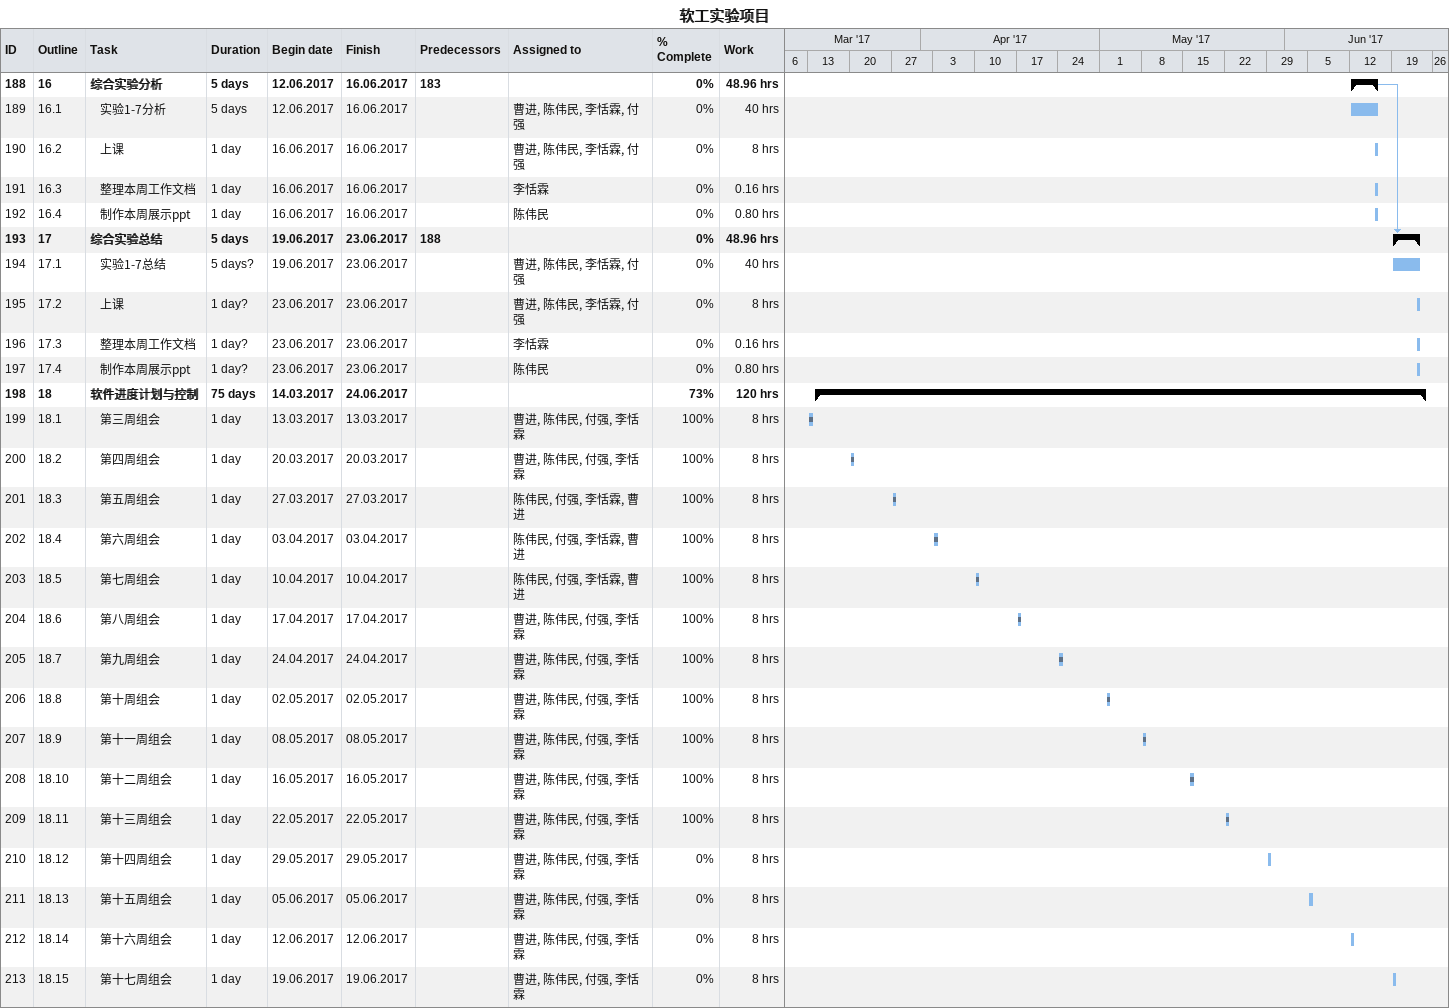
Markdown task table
软工实验项目

| ID | WBS | Task | Duration | Start | Finish | Predecessors | Resources | % complete | Work (h) |
|---|---|---|---|---|---|---|---|---|---|
| 188 | 16 | **综合实验分析** | 5d | 2017-06-12 | 2017-06-16 | 183 |  | 0 | 48.96 |
| 189 | 16.1 | 实验1-7分析 | 5d | 2017-06-12 | 2017-06-16 |  | 曹进, 陈伟民, 李恬霖, 付强 | 0 | 40 |
| 190 | 16.2 | 上课 | 1d | 2017-06-16 | 2017-06-16 |  | 曹进, 陈伟民, 李恬霖, 付强 | 0 | 8 |
| 191 | 16.3 | 整理本周工作文档 | 1d | 2017-06-16 | 2017-06-16 |  | 李恬霖 | 0 | 0.16 |
| 192 | 16.4 | 制作本周展示ppt | 1d | 2017-06-16 | 2017-06-16 |  | 陈伟民 | 0 | 0.80 |
| 193 | 17 | **综合实验总结** | 5d | 2017-06-19 | 2017-06-23 | 188 |  | 0 | 48.96 |
| 194 | 17.1 | 实验1-7总结 | 5d? | 2017-06-19 | 2017-06-23 |  | 曹进, 陈伟民, 李恬霖, 付强 | 0 | 40 |
| 195 | 17.2 | 上课 | 1d? | 2017-06-23 | 2017-06-23 |  | 曹进, 陈伟民, 李恬霖, 付强 | 0 | 8 |
| 196 | 17.3 | 整理本周工作文档 | 1d? | 2017-06-23 | 2017-06-23 |  | 李恬霖 | 0 | 0.16 |
| 197 | 17.4 | 制作本周展示ppt | 1d? | 2017-06-23 | 2017-06-23 |  | 陈伟民 | 0 | 0.80 |
| 198 | 18 | **软件进度计划与控制** | 75d | 2017-03-14 | 2017-06-24 |  |  | 73 | 120 |
| 199 | 18.1 | 第三周组会 | 1d | 2017-03-13 | 2017-03-13 |  | 曹进, 陈伟民, 付强, 李恬霖 | 100 | 8 |
| 200 | 18.2 | 第四周组会 | 1d | 2017-03-20 | 2017-03-20 |  | 曹进, 陈伟民, 付强, 李恬霖 | 100 | 8 |
| 201 | 18.3 | 第五周组会 | 1d | 2017-03-27 | 2017-03-27 |  | 陈伟民, 付强, 李恬霖, 曹进 | 100 | 8 |
| 202 | 18.4 | 第六周组会 | 1d | 2017-04-03 | 2017-04-03 |  | 陈伟民, 付强, 李恬霖, 曹进 | 100 | 8 |
| 203 | 18.5 | 第七周组会 | 1d | 2017-04-10 | 2017-04-10 |  | 陈伟民, 付强, 李恬霖, 曹进 | 100 | 8 |
| 204 | 18.6 | 第八周组会 | 1d | 2017-04-17 | 2017-04-17 |  | 曹进, 陈伟民, 付强, 李恬霖 | 100 | 8 |
| 205 | 18.7 | 第九周组会 | 1d | 2017-04-24 | 2017-04-24 |  | 曹进, 陈伟民, 付强, 李恬霖 | 100 | 8 |
| 206 | 18.8 | 第十周组会 | 1d | 2017-05-02 | 2017-05-02 |  | 曹进, 陈伟民, 付强, 李恬霖 | 100 | 8 |
| 207 | 18.9 | 第十一周组会 | 1d | 2017-05-08 | 2017-05-08 |  | 曹进, 陈伟民, 付强, 李恬霖 | 100 | 8 |
| 208 | 18.10 | 第十二周组会 | 1d | 2017-05-16 | 2017-05-16 |  | 曹进, 陈伟民, 付强, 李恬霖 | 100 | 8 |
| 209 | 18.11 | 第十三周组会 | 1d | 2017-05-22 | 2017-05-22 |  | 曹进, 陈伟民, 付强, 李恬霖 | 100 | 8 |
| 210 | 18.12 | 第十四周组会 | 1d | 2017-05-29 | 2017-05-29 |  | 曹进, 陈伟民, 付强, 李恬霖 | 0 | 8 |
| 211 | 18.13 | 第十五周组会 | 1d | 2017-06-05 | 2017-06-05 |  | 曹进, 陈伟民, 付强, 李恬霖 | 0 | 8 |
| 212 | 18.14 | 第十六周组会 | 1d | 2017-06-12 | 2017-06-12 |  | 曹进, 陈伟民, 付强, 李恬霖 | 0 | 8 |
| 213 | 18.15 | 第十七周组会 | 1d | 2017-06-19 | 2017-06-19 |  | 曹进, 陈伟民, 付强, 李恬霖 | 0 | 8 |
